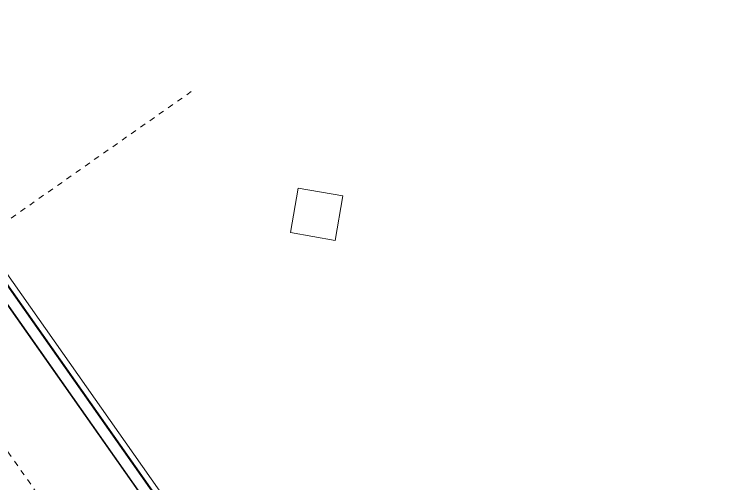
# Model space of a CAD drawing. Extents: x 274235 to 276654, y 142848 to 144425.
# Drawn here: x 275930.01 to 275942.46, y 143108.07 to 143116.4 of the extents above; entities that cross this region are included whole.
import ezdxf

# ---------------------------------------------------------------- set-up
doc = ezdxf.new("R2010")
doc.units = 0
doc.header["$LTSCALE"] = 1.5
doc.linetypes.add('ACM-G-CENTER', pattern=[50.8, 31.75, -6.35, 6.35, -6.35])
doc.layers.get('0').update_dxf_attribs({"linetype": 'CONTINUOUS', "lineweight": 0})
for name, color, linetype, lineweight in [('_ACM-A-DETL', 7, 'CONTINUOUS', 5), ('_ACM-A-GRID', 3, 'CONTINUOUS', 5), ('_ACM-A-WALL-FULL', 6, 'CONTINUOUS', 13), ('_ACM-S-STRU-CLOS', 5, 'CONTINUOUS', 5)]:
    doc.layers.add(name, color=color, linetype=linetype, lineweight=lineweight)

# ---------------------------------------------------------------- blocks, each defined once
blk = doc.blocks.new('M_Concrete-Rectangular-Column - 800 x 800mm-V854-B1_Working')
at = {"layer": '_ACM-A-DETL', "color": 250}
for p, q in [((400, 400), (-400, 400)), ((-400, 400), (-400, -400)), ((400, -400), (400, 400)), ((-400, -400), (400, -400))]:
    blk.add_line(p, q, dxfattribs=at)
blk = doc.blocks.new('BASEMENT20250512')
at = {"layer": '_ACM-A-WALL-FULL', "lineweight": 9}
for p, q in [((698204.1245, 638634.3334), (668367.0134, 668471.4445)), ((671394.9536, 665160.6615), (689751.0495, 646804.5657))]:
    blk.add_line(p, q, dxfattribs=at)
at = {"layer": '_ACM-S-STRU-CLOS'}
blk.add_blockref('M_Concrete-Rectangular-Column - 800 x 800mm-V854-B1_Working', (689404.1246, 654804.5656), dxfattribs=at)
blk = doc.blocks.new('5f0512')
at = {"layer": '_ACM-A-GRID', "linetype": 'ACM-G-CENTER'}
for p, q in [((-365243.5584, -30912.3708), (-300020.6916, -96135.2377)), ((-313361.8171, -73838.1816), (-341968.0633, -102444.4277))]:
    blk.add_line(p, q, dxfattribs=at)
at = {"layer": '_ACM-A-WALL-FULL', "lineweight": 18}
for p, q in [((-302865.1179, -90745.2269), (-331029.0788, -62581.266)), ((-316736.6958, -77297.9131), (-310881.8517, -83152.7572))]:
    blk.add_line(p, q, dxfattribs=at)
at = {"layer": '_ACM-A-WALL-FULL'}
blk.add_line((-331099.7895, -62651.9767), (-302935.8285, -90815.9376), dxfattribs=at)

msp = doc.modelspace()

# ---------------------------------------------------------------- block references
at = {"xscale": 0.0009999999999999994, "yscale": 0.001, "zscale": 0.001, "rotation": 350.1075696352769}
msp.add_blockref('BASEMENT20250512', (275143.722, 142586.221), dxfattribs=at)

# ---------------------------------------------------------------- next in the draw order: block references
msp.add_blockref('5f0512', (276254.538, 143133.932), dxfattribs=at)

doc.saveas('drawing.dxf')
